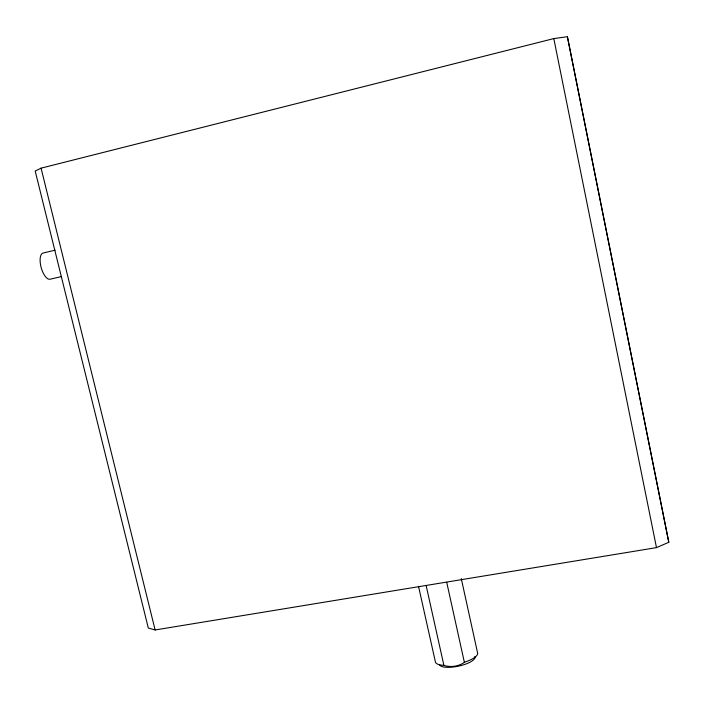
<?xml version="1.0" encoding="UTF-8"?>
<svg xmlns="http://www.w3.org/2000/svg" width="704" height="704" viewBox="0 0 704 704"><rect width="100%" height="100%" fill="white"/><g stroke="black" fill="none" stroke-linecap="round" stroke-linejoin="round"><path stroke-width="1.06" d="M461.278 578.582L477.462 652.397A21.622 6.662 -12 0 1 464.781 662.112C458.603 666.53 450.71 667.603 443.494 665.306A21.622 6.662 -12 0 1 435.477 662.288L418.528 586.326M41.07 168.159L35.2 171.054L148.315 628.047L155.126 629.966L656.489 547.624L668.8 542.274L567.389 36.705L553.802 38.588L41.07 168.159L155.126 629.966M55.106 250.184L43.34 252.974A13.561 5.588 74.8 0 0 40.99 266.913A13.561 5.588 74.8 0 0 49.878 279.259L61.626 276.54M426.219 585.913L443.881 665.306M446.723 582.331L464.35 662.235M553.802 38.588L656.489 547.624M567.389 36.705L668.8 542.274M474.866 656.401A18.207 5.658 -12 0 1 459.615 665.896A18.207 5.658 -12 0 1 439.498 664.734"/></g></svg>
